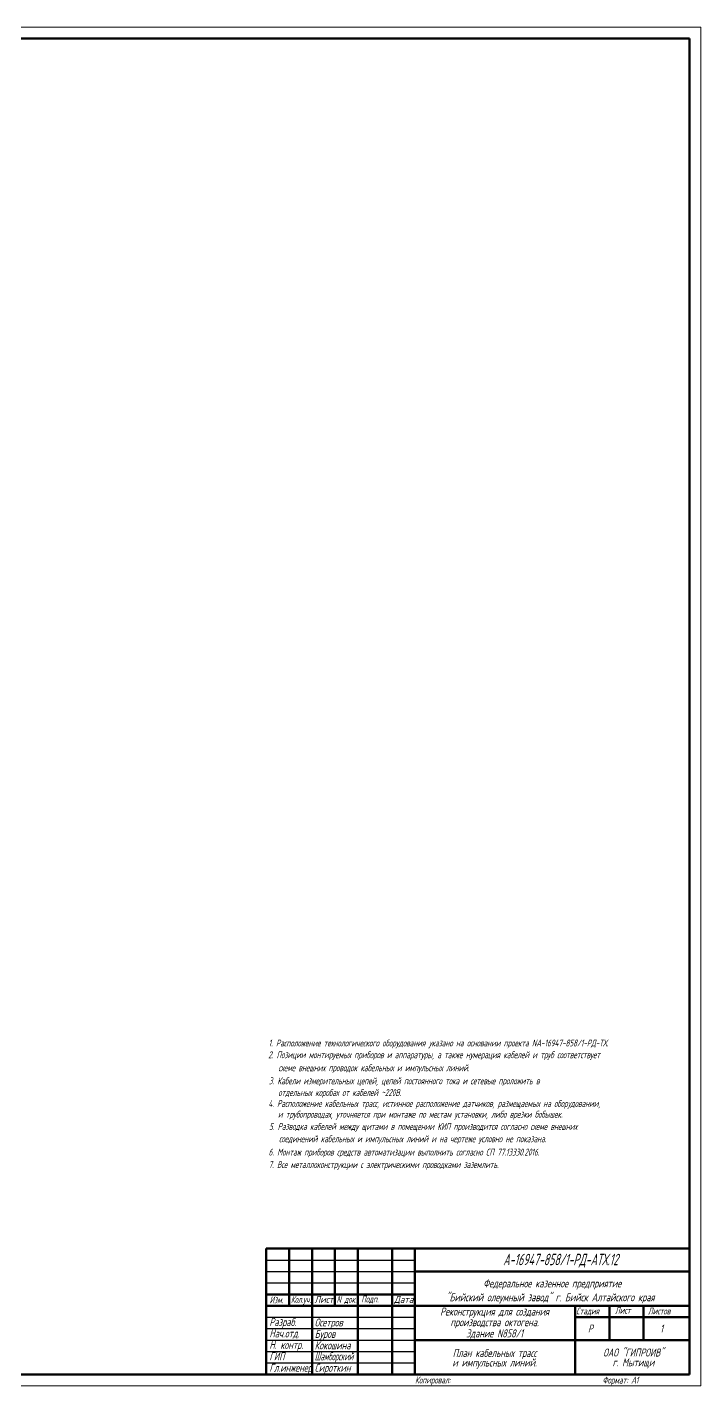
# Model space of a CAD drawing. Header units: millimetres. Extents: x -680 to 9204, y -4430 to 7779.
# Drawn here: x 4329 to 4624, y -3401 to -2807 of the extents above; entities that cross this region are included whole.
import ezdxf
from ezdxf.enums import TextEntityAlignment as Align

# ---------------------------------------------------------------- set-up
doc = ezdxf.new("R2010")
doc.units = ezdxf.units.MM
for name, color, linetype, lineweight in [('Обводка', 6, 'Continuous', 25), ('Текст_КИП', 2, 'Continuous', 25), ('Толст.рамка', 7, 'Continuous', 60), ('Тонк.рамка', 10, 'Continuous', 20)]:
    doc.layers.add(name, color=color, linetype=linetype, lineweight=lineweight)
doc.layers.add('ТЕКСТ', color=2, linetype='Continuous')
doc.styles.add('Simplex', font='simplex.shx', dxfattribs={"width": 0.7, "oblique": 15})

msp = doc.modelspace()

# ---------------------------------------------------------------- linework, layer by layer
at = {"lineweight": 60}
msp.add_line((4619.009, -3340.779), (4619.009, -3395.779), dxfattribs=at)
at = {"layer": 'Обводка', "color": 155}
for p, q in [((4434.009, -3345.779), (4499.009, -3345.779)), ((4434.009, -3350.779), (4499.009, -3350.779)), ((4434.009, -3355.779), (4499.009, -3355.779)), ((4434.009, -3370.779), (4499.009, -3370.779)), ((4434.009, -3375.779), (4499.009, -3375.779)), ((4434.009, -3380.779), (4499.009, -3380.779)), ((4434.009, -3385.779), (4499.009, -3385.779)), ((4434.009, -3390.779), (4499.009, -3390.779))]:
    msp.add_line(p, q, dxfattribs=at)
at = {"layer": 'Толст.рамка'}
for p, q in [((3803.009, -2811.779), (4619.009, -2811.779)), ((4619.009, -2811.779), (4619.009, -3395.779)), ((4619.009, -3395.779), (3803.009, -3395.779))]:
    msp.add_line(p, q, dxfattribs=at)
at = {"layer": 'Толст.рамка', "lineweight": 60}
for p, q in [((4434.009, -3340.779), (4619.009, -3340.779)), ((4434.009, -3395.779), (4434.009, -3340.779)), ((4444.009, -3365.779), (4444.009, -3340.779)), ((4454.009, -3395.779), (4454.009, -3340.779)), ((4464.009, -3365.779), (4464.009, -3340.779)), ((4474.009, -3395.779), (4474.009, -3340.779)), ((4489.009, -3395.779), (4489.009, -3340.779)), ((4499.009, -3395.779), (4499.009, -3340.779)), ((4499.009, -3350.779), (4619.009, -3350.779)), ((4434.009, -3360.779), (4499.009, -3360.779)), ((4434.009, -3365.779), (4499.009, -3365.779)), ((4499.009, -3365.779), (4619.009, -3365.779)), ((4569.009, -3365.779), (4569.009, -3395.779)), ((4584.009, -3380.779), (4584.009, -3365.779)), ((4599.009, -3380.779), (4599.009, -3365.779)), ((4569.009, -3370.779), (4619.009, -3370.779)), ((4499.009, -3380.779), (4619.009, -3380.779)), ((4434.009, -3395.779), (4619.009, -3395.779))]:
    msp.add_line(p, q, dxfattribs=at)
at = {"layer": 'Тонк.рамка'}
for p, q in [((3783.009, -2806.779), (4624.009, -2806.779)), ((4624.009, -2806.779), (4624.009, -3400.779)), ((4624.009, -3400.779), (3783.009, -3400.779))]:
    msp.add_line(p, q, dxfattribs=at)

# ---------------------------------------------------------------- texts
at = {"layer": 'ТЕКСТ', "style": 'Simplex', "oblique": 15, "width": 0.6}
for s, p in [('2. Позиции монтируемых приборов и аппаратуры, а также нумерация кабелей и труб соответствует', (4434.866, -3257.55)), ('1. Расположение технологического оборудования указано на основании проекта NА-16947-858/1-РД-ТХ.', (4434.997, -3252.394)), ('   схеме внешних проводок кабельных и импульсных линий.', (4434.997, -3263.245)), ('3. Кабели измерительных цепей, цепей постоянного тока и сетевые проложить в', (4435.128, -3268.94)), ('отдельных коробах от кабелей ~220В.', (4439.244, -3274.049)), ('4. Расположение кабельных трасс, истинное расположение датчиков, размещаемых на оборудовании,', (4434.914, -3278.845)), ('и трубопроводах, уточняется при монтаже по местам установки, либо врезки бобышек.', (4439.086, -3283.538)), ('5. Разводка кабелей между щитами в помещении КИП производится согласно схеме внешних', (4435.223, -3288.884)), ('   соединений кабельных и импульсных линий и на чертеже условно не показана.', (4435.223, -3294.288)), ('6. Монтаж приборов средств автоматизации выполнить согласно СП 77.13330.2016.', (4434.999, -3300.104)), ('7. Все металлоконструкции с электрическими проводками заземлить.', (4434.999, -3305.542))]:
    msp.add_text(s, height=3, dxfattribs=at).set_placement(p)
at = {"layer": 'Текст_КИП', "style": 'Simplex', "oblique": 15}
for s, height, width, p in [('А-16947-858/1-РД-АТХ.12', 5, 0.6, (4537.558, -3348.051)), ('Изм.', 3, 0.6, (4435.443, -3364.666)), ('Подп.', 3, 0.6, (4475.498, -3364.349)), ('Стадия', 3, 0.6, (4569.538, -3369.571)), ('Лист', 3, 0.6, (4586.478, -3369.255)), ('Листов', 3, 0.6, (4600.885, -3369.571)), ('Разраб.', 3.5, 0.6, (4435.347, -3374.629)), ('Осетров', 3.5, 0.6, (4455.153, -3374.824)), ('Нач.отд.', 3.5, 0.6, (4435.347, -3379.629)), ('Буров', 3.5, 0.6, (4455.153, -3379.824)), ('Р', 3.5, 0.6, (4574.646, -3377.483)), ('1', 3.5, 0.6, (4606.188, -3377.483)), ('Н. контр.', 3.5, 0.6, (4435.347, -3384.629)), ('Кокошина', 3.5, 0.6, (4455.153, -3384.824)), ('ГИП', 3.5, 0.6, (4435.347, -3389.629)), ('Гл.инженер', 3.5, 0.6, (4435.347, -3394.629)), ('Шамборский', 3.5, 0.5, (4455.153, -3389.629)), ('Сироткин', 3.5, 0.6, (4455.153, -3394.629))]:
    msp.add_text(s, height=height, dxfattribs=dict(at, width=width)).set_placement(p)
at = {"layer": 'Текст_КИП', "style": 'Simplex', "oblique": 15, "width": 0.6}
for s, p in [('Федеральное казенное предприятие', (4559.009, -3357.738)), ('"Бийский олеумный завод" г. Бийск Алтайского края ', (4559.009, -3363.815)), ('Реконструкция для создания', (4533.816, -3370.063)), ('производства октогена.', (4533.816, -3374.717)), ('Здание N858/1', (4533.816, -3379.604)), ('План кабельных трасс', (4533.816, -3388.163)), ('ОАО "ГИПРОИВ"', (4594.526, -3387.967)), ('и импульсных линий.', (4533.816, -3392.34))]:
    msp.add_text(s, height=3.5, dxfattribs=at).set_placement(p, align=Align.CENTER)
at = {"layer": 'Текст_КИП', "style": 'Simplex', "oblique": 15}
for s, width, p, p2 in [('Кол.уч.', 0.603486, (4444.784, -3364.508), (4453.492, -3364.508)), ('Лист', 0.686041, (4455.075, -3364.508), (4463.307, -3364.508)), ('N док.', 0.628372, (4464.732, -3364.508), (4473.44, -3364.508)), ('Дата', 0.652619, (4489.905, -3364.508), (4498.295, -3364.508))]:
    msp.add_text(s, height=3, dxfattribs=dict(at, width=width)).set_placement(p, p2, align=Align.FIT)
at = {"layer": 'Текст_КИП', "style": 'Simplex', "oblique": 15, "width": 0.6}
msp.add_text('г. Мытищи', height=3.5, dxfattribs=at).set_placement((4594.526, -3390.997), align=Align.MIDDLE)
at = {"layer": 'Текст_КИП', "color": 3, "style": 'Simplex', "oblique": 15, "width": 0.6}
for s, p in [('Копировал:', (4499.009, -3399.747)), ('Формат: А1', (4581.009, -3399.785))]:
    msp.add_text(s, height=3, dxfattribs=at).set_placement(p)

doc.saveas('drawing.dxf')
